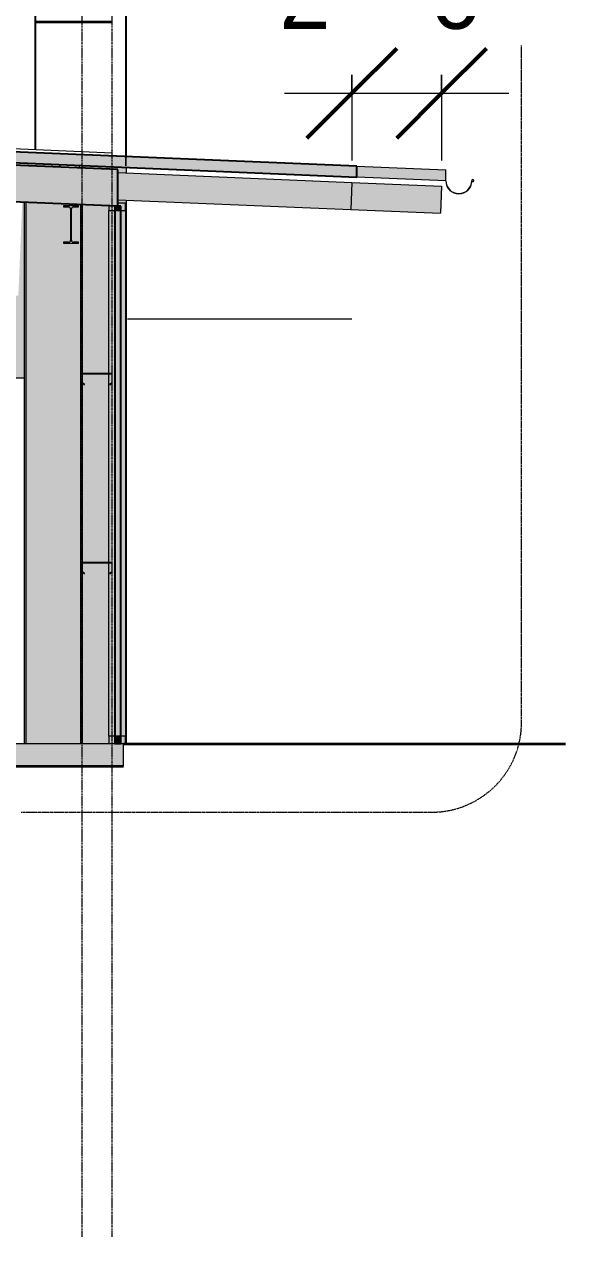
# Model space of a CAD drawing. Header units: inches. Extents: x -54880 to -186, y -132 to 853.
# Drawn here: x -9704.5 to -9556.5, y -132 to 192.7 of the extents above; entities that cross this region are included whole.
import ezdxf

# ---------------------------------------------------------------- set-up
doc = ezdxf.new("R2010")
doc.units = ezdxf.units.IN
doc.header["$MEASUREMENT"] = 0
doc.linetypes.add('Dash Dot 3_16_', pattern=[0.3125, 0.1875, -0.0625, 0, -0.0625])
doc.linetypes.add('Grid Line 1_2_', pattern=[0.875, 0.5, -0.125, 0.125, -0.125])
for name, color, linetype, lineweight in [('A-ANNO-DIMS', 211, 'Continuous', 9), ('A-ANNO-DIMS-192', 211, 'Continuous', 9), ('A-ANNO-SYMB', 150, 'Continuous', 9), ('A-CLNG', 13, 'Continuous', 9), ('A-GLAZ-CWMG', 51, 'Continuous', 9), ('A-ROOF', 132, 'Continuous', 9), ('A-ROOF-OTLN', 132, 'Continuous', 9), ('A-WALL', 113, 'Continuous', 9), ('A-WALL-PATT', 111, 'Continuous', 9), ('C-BLDG-PADS', 91, 'Continuous', 9), ('C-TOPO', 7, 'Continuous', 9), ('EOP-PR', 4, 'Continuous', 9), ('I-WALL', 2, 'Continuous', 9), ('L-SITE-WALL', 31, 'Continuous', 9), ('S-BEAM', 12, 'Continuous', 9), ('S-COLS', 52, 'Continuous', 9), ('S-GRID', 1, 'Continuous', 9)]:
    doc.layers.add(name, color=color, linetype=linetype, lineweight=lineweight)
doc.styles.add('Arial_1', font='arial.ttf', dxfattribs={"height": 17.703593})
doc.dimstyles.new('Linear_-_3_32__Arial', dxfattribs={"dimscale": 12, "dimtxt": 18, "dimasz": 2, "dimexe": 1.5, "dimexo": 1, "dimgap": 1, "dimtad": 1, "dimdec": 4, "dimrnd": 0.0625, "dimzin": 1, "dimdsep": 46, "dimlunit": 4, "dimtxsty": 'Arial_1', "dimblk1": 'OBLIQUE', "dimblk2": 'OBLIQUE', "dimsah": 1, "dimcen": 0.09, "dimdle": 1.5, "dimazin": 0, "dimtfac": 1, "dimtdec": 4, "dimtix": 1, "dimtmove": 0, "dimatfit": 3, "dimfxl": 1, "dimtvp": 1, "dimtfill": 1, "dimfrac": 2, "dimtolj": 1, "dimtzin": 0, "dimarcsym": 2})

# ---------------------------------------------------------------- blocks, each defined once
blk = doc.blocks.new('Girt_C - 8_D-1076698-Section 6')
at = {"layer": 'S-BEAM', "lineweight": 15}
for p, q in [((-22069.64, 48.37), (-22069.64, 46)), ((-22069.64, 46), (-22069.07, 45.52)), ((-22069.53, 46.05), (-22069.53, 48.37)), ((-22069, 45.6), (-22069.53, 46.05)), ((-22061.83, 48.55), (-22069.45, 48.55)), ((-22069.45, 48.45), (-22061.83, 48.45)), ((-22069.07, 45.52), (-22069, 45.6)), ((-22061.75, 46.05), (-22062.29, 45.6)), ((-22062.29, 45.6), (-22062.21, 45.52)), ((-22062.21, 45.52), (-22061.64, 46)), ((-22061.75, 48.37), (-22061.75, 46.05)), ((-22061.64, 46), (-22061.64, 48.37))]:
    blk.add_line(p, q, dxfattribs=at)
for centre, radius, start, end in [((-22069.45, 48.37), 0.188, 90, 180), ((-22069.45, 48.37), 0.0782, 90, 177.8773), ((-22061.83, 48.37), 0.188, 0, 90), ((-22061.83, 48.37), 0.0782, 3.0424, 90)]:
    blk.add_arc(centre, radius, start, end, dxfattribs=at)
blk = doc.blocks.new('Girt_C - 8_D-1076693-Section 6')
at = {"layer": 'S-BEAM', "lineweight": 15}
for p, q in [((-22069.64, 98.98), (-22069.64, 96.61)), ((-22069.53, 96.66), (-22069.53, 98.98)), ((-22061.83, 99.16), (-22069.45, 99.16)), ((-22069.45, 99.05), (-22061.83, 99.05)), ((-22061.75, 98.98), (-22061.75, 96.66)), ((-22061.64, 96.61), (-22061.64, 98.98)), ((-22069.64, 96.61), (-22069.07, 96.13)), ((-22069, 96.21), (-22069.53, 96.66)), ((-22069.07, 96.13), (-22069, 96.21)), ((-22061.75, 96.66), (-22062.29, 96.21)), ((-22062.29, 96.21), (-22062.21, 96.13)), ((-22062.21, 96.13), (-22061.64, 96.61))]:
    blk.add_line(p, q, dxfattribs=at)
for centre, radius, start, end in [((-22069.45, 98.98), 0.188, 90, 180), ((-22069.45, 98.98), 0.0782, 90, 177.8773), ((-22061.83, 98.98), 0.188, 0, 90), ((-22061.83, 98.98), 0.0782, 3.0424, 90)]:
    blk.add_arc(centre, radius, start, end, dxfattribs=at)
blk = doc.blocks.new('Rectangular Mullion - Rectangular Mullion 1-789721-Section 6')
at = {"layer": 'A-GLAZ-CWMG'}
for points in [[(-22062.52, 142.75), (-22060.93, 142.75), (-22060.93, 143.94), (-22059.35, 143.94), (-22059.35, 142.75), (-22058.02, 142.75), (-22058.02, 144.75), (-22060.14, 144.75), (-22060.14, 144), (-22062.52, 144.1), (-22062.52, 143.06)], [(-22060.93, 142.75), (-22059.35, 142.75), (-22059.35, 143.94), (-22060.93, 143.94), (-22060.93, 143.06)]]:
    blk.add_hatch(color=256, dxfattribs=at).paths.add_polyline_path(points, flags=0)
for p, q in [((-22062.52, 144.1), (-22062.52, 142.75)), ((-22058.02, 144.75), (-22060.14, 144.75)), ((-22058.02, 142.75), (-22058.02, 144.75)), ((-22062.52, 142.75), (-22060.93, 142.75)), ((-22060.93, 142.75), (-22059.35, 142.75)), ((-22059.35, 142.75), (-22058.02, 142.75))]:
    blk.add_line(p, q, dxfattribs=at)
blk = doc.blocks.new('Rectangular Mullion - Rectangular Mullion 1-789722-Section 6')
at = {"layer": 'A-GLAZ-CWMG'}
for points in [[(-22060.93, 0), (-22058.02, 0), (-22058.02, 2), (-22059.35, 2), (-22059.35, 0.06), (-22060.93, 0.06), (-22060.93, 2), (-22062.52, 2), (-22062.52, 0)], [(-22060.93, 0.06), (-22059.35, 0.06), (-22059.35, 2), (-22060.93, 2)]]:
    blk.add_hatch(color=256, dxfattribs=at).paths.add_polyline_path(points, flags=0)
for p, q in [((-22060.93, 2), (-22062.52, 2)), ((-22062.52, 2), (-22062.52, 0)), ((-22059.35, 2), (-22060.93, 2)), ((-22058.02, 2), (-22059.35, 2)), ((-22058.02, 0), (-22058.02, 2))]:
    blk.add_line(p, q, dxfattribs=at)
blk = doc.blocks.new('Rectangular Mullion - Rectangular Mullion 1-827436-Section 6')
at = {"layer": 'A-GLAZ-CWMG'}
h = blk.add_hatch(color=256, dxfattribs=at)
h.paths.add_polyline_path([(-22060.93, 2), (-22060.93, 97), (-22061.64, 97), (-22061.64, 96.61), (-22062.21, 96.13), (-22062.29, 96.21), (-22061.75, 96.66), (-22061.75, 97), (-22062.52, 97), (-22062.52, 48.55), (-22061.83, 48.55), (-22061.83, 48.45), (-22062.52, 48.45), (-22062.52, 2), (-22061.64, 2)], flags=0)
h.paths.add_polyline_path([(-22058.02, 2), (-22058.02, 97), (-22059.35, 97), (-22059.35, 2)], flags=0)
h.paths.add_polyline_path([(-22062.21, 45.52), (-22062.29, 45.6), (-22061.75, 46.05), (-22061.75, 48.37), (-22061.64, 48.37), (-22061.64, 46), (-22061.83, 45.84)], flags=0)
blk.add_hatch(color=256, dxfattribs=at).paths.add_polyline_path([(-22059.35, 2), (-22059.35, 97), (-22060.93, 97), (-22060.93, 2)], flags=0)
for p, q in [((-22062.52, 48.54), (-22062.52, 97)), ((-22058.02, 97), (-22058.02, 2)), ((-22062.52, 2), (-22062.52, 48.45)), ((-22060.93, 2), (-22062.52, 2)), ((-22059.35, 2), (-22060.93, 2)), ((-22058.02, 2), (-22059.35, 2))]:
    blk.add_line(p, q, dxfattribs=at)
blk = doc.blocks.new('Rectangular Mullion - Rectangular Mullion 1-827437-Section 6')
at = {"layer": 'A-GLAZ-CWMG'}
h = blk.add_hatch(color=256, dxfattribs=at)
h.paths.add_polyline_path([(-22058.02, 97), (-22058.02, 142.75), (-22059.35, 142.75), (-22059.35, 97)], flags=0)
h.paths.add_polyline_path([(-22061.64, 97), (-22060.93, 97), (-22060.93, 142.75), (-22062.52, 142.75), (-22062.52, 99.16), (-22061.83, 99.16), (-22061.83, 99.05), (-22062.52, 99.05), (-22062.52, 97), (-22061.75, 97), (-22061.75, 98.98), (-22061.64, 98.98)], flags=0)
blk.add_hatch(color=256, dxfattribs=at).paths.add_polyline_path([(-22059.35, 97), (-22059.35, 142.75), (-22060.93, 142.75), (-22060.93, 97)], flags=0)
for p, q in [((-22062.52, 142.75), (-22060.93, 142.75)), ((-22062.52, 99.15), (-22062.52, 142.75)), ((-22060.93, 142.75), (-22059.35, 142.75)), ((-22059.35, 142.75), (-22058.02, 142.75)), ((-22058.02, 142.75), (-22058.02, 97)), ((-22062.52, 97), (-22062.52, 99.05))]:
    blk.add_line(p, q, dxfattribs=at)
blk = doc.blocks.new('W-Wide Flange - W10X15-1050862-Section 6')
at = {"layer": 'S-BEAM'}
h = blk.add_hatch(dxfattribs=at)
h.set_pattern_fill('FP_24', color=256, style=0, pattern_type=2)
h.set_pattern_definition([(45, (-38416.292, 98.42), (-19.00703, 19.00703), []), (45, (-38416.292, 127.22), (-19.00703, 19.00703), [])])
h.paths.add_polyline_path([(-22070.64, 134), (-22070.64, 134.27), (-22071.98, 134.27), (-22072.37, 134.43), (-22072.53, 134.81), (-22072.53, 143.19), (-22072.37, 143.57), (-22071.98, 143.73), (-22070.64, 143.73), (-22070.64, 144), (-22074.64, 144), (-22074.64, 143.73), (-22073.3, 143.73), (-22072.91, 143.57), (-22072.76, 143.19), (-22072.76, 134.81), (-22072.91, 134.43), (-22073.3, 134.27), (-22074.64, 134.27), (-22074.64, 134)], flags=0)
at = {"layer": 'S-BEAM', "lineweight": 15}
for p, q in [((-22070.64, 144), (-22074.64, 144)), ((-22074.64, 144), (-22074.64, 143.73)), ((-22074.64, 143.73), (-22073.3, 143.73)), ((-22072.76, 143.19), (-22072.76, 134.81)), ((-22072.53, 134.81), (-22072.53, 143.19)), ((-22071.98, 143.73), (-22070.64, 143.73)), ((-22070.64, 143.73), (-22070.64, 144)), ((-22073.3, 134.27), (-22074.64, 134.27)), ((-22074.64, 134.27), (-22074.64, 134)), ((-22074.64, 134), (-22070.64, 134)), ((-22070.64, 134.27), (-22071.98, 134.27)), ((-22070.64, 134), (-22070.64, 134.27))]:
    blk.add_line(p, q, dxfattribs=at)
for centre, start, end in [((-22073.3, 143.19), 0, 90), ((-22071.98, 143.19), 90, 180), ((-22073.3, 134.81), 270, 0), ((-22071.98, 134.81), 180, 270)]:
    blk.add_arc(centre, 0.543, start, end, dxfattribs=at)
blk = doc.blocks.new('Dimension Lumber - 4x8-1042507-Section 6')
at = {"layer": 'S-BEAM'}
blk.add_hatch(color=256, dxfattribs=at).paths.add_polyline_path([(-21973.82, 142.06), (-21973.52, 149.31), (-21997.52, 150.31), (-21997.82, 143.06), (-21997.52, 143.05)], flags=0)
for p, q in [((-21997.52, 150.31), (-21973.52, 149.31)), ((-21973.52, 149.31), (-21973.82, 142.06)), ((-21997.82, 143.06), (-21973.82, 142.06))]:
    blk.add_line(p, q, dxfattribs=at)
blk = doc.blocks.new('Dimension Lumber - 4x8-1042508-Section 6')
at = {"layer": 'S-BEAM'}
blk.add_hatch(color=256, dxfattribs=at).paths.add_polyline_path([(-21997.82, 143.06), (-21997.52, 150.31), (-22060.14, 152.92), (-22060.14, 145.66), (-22009.45, 143.55)], flags=0)
for p, q in [((-22060.14, 152.92), (-21997.52, 150.31)), ((-21997.52, 150.31), (-21997.82, 143.06)), ((-22060.14, 145.66), (-21997.82, 143.06))]:
    blk.add_line(p, q, dxfattribs=at)
blk = doc.blocks.new('DIMBLOCK3-Section 6')
at = {"layer": 'A-ANNO-DIMS-192'}
for p, q in [((-9677.38, 154.75), (-9677.38, 240.16)), ((-9616.88, 217.19), (-9616.88, 240.16)), ((-9598.88, 222.16), (-9695.38, 222.16)), ((-9677.38, 222.16), (-9677.38, 154.75)), ((-9616.88, 222.16), (-9616.88, 217.19))]:
    blk.add_line(p, q, dxfattribs=at)
at = {"layer": 'A-ANNO-DIMS-192', "lineweight": 50}
for p, q in [((-9677.38, 222.16), (-9665.38, 234.16)), ((-9616.88, 222.16), (-9604.88, 234.16)), ((-9677.38, 222.16), (-9689.38, 210.16)), ((-9616.88, 222.16), (-9628.88, 210.16))]:
    blk.add_line(p, q, dxfattribs=at)
at = {"layer": 'A-ANNO-DIMS-192', "color": 0, "insert": (-9699.06, 257.13), "char_height": 17.7036, "width": 124.6154, "attachment_point": 1, "line_spacing_factor": 0.938532, "style": 'Arial_1', "bg_fill": 3, "box_fill_scale": 1.25, "bg_fill_color": 0, "bg_fill_transparency": 0}
blk.add_mtext('5\' - 0 1/2"', dxfattribs=at)
blk = doc.blocks.new('_Oblique')
at = {"color": 0, "linetype": 'ByBlock', "lineweight": -2}
blk.add_line((-0.5, -0.5), (0.5, 0.5), dxfattribs=at)
blk = doc.blocks.new('DIMBLOCK4-Section 6')
at = {"layer": 'A-ANNO-DIMS-192', "lineweight": 50}
for p, q in [((-9616.88, 174.16), (-9604.88, 186.16)), ((-9592.88, 174.16), (-9580.88, 186.16)), ((-9616.88, 174.16), (-9628.88, 162.16)), ((-9592.88, 174.16), (-9604.88, 162.16))]:
    blk.add_line(p, q, dxfattribs=at)
at = {"layer": 'A-ANNO-DIMS-192'}
for p, q in [((-9616.88, 179.13), (-9616.88, 156.16)), ((-9616.88, 174.16), (-9616.88, 179.13)), ((-9592.88, 179.13), (-9592.88, 156.16)), ((-9592.88, 174.16), (-9592.88, 179.13)), ((-9634.88, 174.16), (-9574.88, 174.16))]:
    blk.add_line(p, q, dxfattribs=at)
at = {"layer": 'A-ANNO-DIMS-192', "color": 0, "insert": (-9636.31, 209.13), "char_height": 17.704, "width": 75.4338, "attachment_point": 1, "line_spacing_factor": 0.938532, "style": 'Arial_1', "bg_fill": 3, "box_fill_scale": 1.25, "bg_fill_color": 0, "bg_fill_transparency": 0}
blk.add_mtext('2\' - 0"', dxfattribs=at)

msp = doc.modelspace()

# ---------------------------------------------------------------- hatches: boundary and pattern name
at = {"layer": 'A-CLNG'}
msp.add_hatch(color=256, dxfattribs=at).paths.add_polyline_path([(-9679.50761, 143.99848), (-9679.50761, 153.75694), (-10401.89238, 183.85631), (-10401.89238, 174.09785), (-9680.65269, 144.04619)], flags=0)
at = {"layer": 'A-ROOF'}
for points in [[(-9615.50761, 151.75), (-9615.50761, 154.62749), (-10404.01738, 187.48207), (-10404.01738, 184.60457), (-9628.81382, 152.30443)], [(-9591.75761, 150.76042), (-9591.75761, 153.63791), (-9615.50761, 154.62749), (-9615.50761, 151.75)]]:
    msp.add_hatch(color=256, dxfattribs=at).paths.add_polyline_path(points, flags=0)
at = {"layer": 'A-ROOF-OTLN'}
msp.add_hatch(color=256, dxfattribs=at).paths.add_polyline_path([(-9588.25761, 147.26042), (-9587.35175, 147.37968), (-9586.50761, 147.72933), (-9585.78274, 148.28554), (-9585.22652, 149.01042), (-9584.87687, 149.85455), (-9584.93724, 149.87073), (-9585.28065, 149.04167), (-9585.82693, 148.32974), (-9586.53886, 147.78345), (-9587.36792, 147.44005), (-9588.25761, 147.32292), (-9589.1473, 147.44005), (-9589.97636, 147.78345), (-9590.68829, 148.32974), (-9591.23458, 149.04167), (-9591.57798, 149.87073), (-9591.63835, 149.85455), (-9591.2887, 149.01042), (-9590.73249, 148.28554), (-9590.00761, 147.72933), (-9589.16348, 147.37968)], flags=0)
at = {"layer": 'A-WALL', "transparency": 33554649}
msp.add_hatch(color=256, dxfattribs=at).paths.add_polyline_path([(-9678.72021, 0.0625), (-9678.72021, 143.9375), (-9680.29501, 143.9375), (-9680.29501, 0.0625)], flags=0)
at = {"layer": 'A-WALL-PATT'}
h = msp.add_hatch(dxfattribs=at)
h.set_pattern_fill('FP_25', color=256, style=0, pattern_type=2)
h.set_pattern_definition([(90, (-34984.15, 675.75), (-193, -193), [48, -145]), (180, (-34984.15, 675.75), (-2e-14, -193), [96.25, -96.75]), (270, (-35080.4, 723.75), (-193, -193), [48, -145]), (180, (-34984.15, 723.75), (-2e-14, -193), [96.25, -96.75]), (270, (-35080.65, 723.75), (-193, -193), [48, -145]), (180, (-35080.65, 723.75), (-2e-14, -193), [96.25, -96.75]), (90, (-35176.9, 675.75), (-193, -193), [48, -145]), (180, (-35080.65, 675.75), (-2e-14, -193), [96.25, -96.75]), (90, (-35032.15, 724), (-193, -193), [48, -145]), (180, (-34983.9, 724), (-2e-14, -193), [48.25, -144.75]), (180, (-34983.9, 772), (-2e-14, -193), [48.25, -144.75]), (90, (-35128.65, 724), (-193, -193), [48, -145]), (180, (-35032.4, 724), (-2e-14, -193), [96.25, -96.75]), (270, (-35032.4, 772), (-193, -193), [48, -145]), (180, (-35032.4, 772), (-2e-14, -193), [96.25, -96.75]), (180, (-35128.9, 724), (-2e-14, -193), [48, -145]), (270, (-35128.9, 772), (-193, -193), [48, -145]), (180, (-35128.9, 772), (-2e-14, -193), [48, -145]), (90, (-34984.15, 772.25), (-193, -193), [48, -145]), (180, (-34984.15, 772.25), (-2e-14, -193), [96.25, -96.75]), (270, (-35080.4, 820.25), (-193, -193), [48, -145]), (180, (-34984.15, 820.25), (-2e-14, -193), [96.25, -96.75]), (270, (-35080.65, 820.25), (-193, -193), [48, -145]), (180, (-35080.65, 820.25), (-2e-14, -193), [96.25, -96.75]), (270, (-35176.9, 820.25), (-193, -193), [48, -145]), (180, (-35080.65, 772.25), (-2e-14, -193), [96.25, -96.75]), (90, (-35032.15, 820.5), (-193, -193), [48, -145]), (180, (-34983.9, 820.5), (-2e-14, -193), [48.25, -144.75]), (180, (-34983.9, 868.5), (-2e-14, -193), [48.25, -144.75]), (90, (-35128.65, 820.5), (-193, -193), [48, -145]), (180, (-35032.4, 820.5), (-2e-14, -193), [96.25, -96.75]), (270, (-35032.4, 868.5), (-193, -193), [48, -145]), (180, (-35032.4, 868.5), (-2e-14, -193), [96.25, -96.75]), (180, (-35128.9, 820.5), (-2e-14, -193), [48, -145]), (270, (-35128.9, 868.5), (-193, -193), [48, -145]), (180, (-35128.9, 868.5), (-2e-14, -193), [48, -145])])
h.paths.add_polyline_path([(-10112.64332, 0), (-10077.88261, 0), (-10077.88261, 131.2859), (-10170.63261, 131.2859), (-10170.63261, 0)], flags=0)
h.paths.add_polyline_path([(-10389.11732, 0), (-10178.63261, 0), (-10178.63261, 131.2859), (-10268.8764, 131.2859), (-10271.10976, 128.93105), (-10274.0452, 126.27051), (-10278.11229, 123.29451), (-10282.23587, 120.8693), (-10286.97138, 118.72677), (-10289.69473, 117.70581), (-10291.49024, 116.70572), (-10296.22205, 114.61642), (-10301.12646, 112.97263), (-10306.94446, 111.67917), (-10311.86208, 111.04705), (-10316.45158, 110.83487), (-10397.50761, 110.83487), (-10397.50761, 93), (-10393.65214, 93), (-10393.65214, 0)], flags=0)
h.paths.add_polyline_path([(-9974.40632, 0), (-9937.25761, 0), (-9937.25761, 129.62675), (-10017.61238, 132.93374), (-10019.00884, 132.06597), (-10020.66495, 131.48647), (-10023.19075, 131.2859), (-10043.63261, 131.2859), (-10043.63261, 0)], flags=0)
h.paths.add_polyline_path([(-10425.63542, 2), (-10421.50761, 2), (-10421.50761, 94.5), (-10430.50761, 94.5), (-10430.50761, 2)], flags=0)
h.paths.add_polyline_path([(-10423.67657, 96.5), (-10421.50761, 96.5), (-10421.50761, 96.75), (-10430.50761, 96.75), (-10430.50761, 96.5)], flags=0)
h.paths.add_polyline_path([(-9689.75761, 154.18402), (-9689.75761, 154.84375), (-9695.00761, 155.0625), (-9695.00761, 154.40277)], flags=0)
h.paths.add_polyline_path([(-9681.00761, 157.35666), (-9681.00761, 158.24389), (-10276.42432, 183.07714), (-10298.29921, 183.07714), (-9681.04762, 157.35833)], flags=0)
h.paths.add_polyline_path([(-9792.75761, 158.47569), (-9792.75761, 159.13542), (-10317.25761, 180.98958), (-10317.25761, 180.32986), (-9809.34938, 159.16702)], flags=0)
h.paths.add_polyline_path([(-10321.25761, 180.49652), (-10321.25761, 181.15625), (-10398.25761, 184.36458), (-10398.25761, 183.70486), (-10328.63863, 180.80407)], flags=0)
h.paths.add_polyline_path([(-10365.07011, 185.85927), (-10365.07011, 241.25), (-10398.25761, 241.25), (-10398.25761, 187.24208), (-10389.11732, 186.86123)], flags=0)
h = msp.add_hatch(dxfattribs=at)
h.set_pattern_fill('FP_29', color=256, style=0, pattern_type=2)
h.set_pattern_definition([(0, (-34453.77, 145), (-193, 193), [48, -145]), (90, (-34453.77, 145), (-193, 1e-14), [96.25, -96.75]), (180, (-34405.77, 241.25), (-193, 193), [48, -145]), (90, (-34405.77, 145), (-193, 1e-14), [96.25, -96.75]), (180, (-34405.77, 241.5), (-193, 193), [48, -145]), (90, (-34405.77, 241.5), (-193, 1e-14), [96.25, -96.75]), (0, (-34453.77, 337.75), (-193, 193), [48, -145]), (90, (-34453.77, 241.5), (-193, 1e-14), [96.25, -96.75]), (0, (-34405.52, 193), (-193, 193), [48, -145]), (90, (-34405.52, 144.75), (-193, 1e-14), [48.25, -144.75]), (90, (-34357.52, 144.75), (-193, 1e-14), [48.25, -144.75]), (0, (-34405.52, 289.5), (-193, 193), [48, -145]), (90, (-34405.52, 193.25), (-193, 1e-14), [96.25, -96.75]), (180, (-34357.52, 193.25), (-193, 193), [48, -145]), (90, (-34357.52, 193.25), (-193, 1e-14), [96.25, -96.75]), (90, (-34405.52, 289.75), (-193, 1e-14), [48, -145]), (180, (-34357.52, 289.75), (-193, 193), [48, -145]), (90, (-34357.52, 289.75), (-193, 1e-14), [48, -145]), (0, (-34357.27, 145), (-193, 193), [48, -145]), (90, (-34357.27, 145), (-193, 1e-14), [96.25, -96.75]), (180, (-34309.27, 241.25), (-193, 193), [48, -145]), (90, (-34309.27, 145), (-193, 1e-14), [96.25, -96.75]), (180, (-34309.27, 241.5), (-193, 193), [48, -145]), (90, (-34309.27, 241.5), (-193, 1e-14), [96.25, -96.75]), (180, (-34309.27, 337.75), (-193, 193), [48, -145]), (90, (-34357.27, 241.5), (-193, 1e-14), [96.25, -96.75]), (0, (-34309.02, 193), (-193, 193), [48, -145]), (90, (-34309.02, 144.75), (-193, 1e-14), [48.25, -144.75]), (90, (-34261.02, 144.75), (-193, 1e-14), [48.25, -144.75]), (0, (-34309.02, 289.5), (-193, 193), [48, -145]), (90, (-34309.02, 193.25), (-193, 1e-14), [96.25, -96.75]), (180, (-34261.02, 193.25), (-193, 193), [48, -145]), (90, (-34261.02, 193.25), (-193, 1e-14), [96.25, -96.75]), (90, (-34309.02, 289.75), (-193, 1e-14), [48, -145]), (180, (-34261.02, 289.75), (-193, 193), [48, -145]), (90, (-34261.02, 289.75), (-193, 1e-14), [48, -145])])
h.paths.add_polyline_path([(-9681.00761, 158.24389), (-9681.00761, 241.25), (-10319.13261, 241.25), (-10319.13261, 184.85839), (-9697.93232, 158.94977)], flags=0)
at = {"layer": 'C-BLDG-PADS'}
h = msp.add_hatch(dxfattribs=at)
h.set_pattern_fill('FP_23', color=256, style=0, pattern_type=2)
h.set_pattern_definition([(50, (-38416.29, 98.42), (55.0854, -4.81984), [5.76, -63.36]), (355, (-38416.29, 98.42), (-10.65569, 57.76853), [4.608, -50.688]), (100.451, (-38411.7, 98.02), (44.42947, 52.94866), [4.895, -53.848]), (46.184, (-38416.29, 113.78), (81.96444, -12.71212), [8.64, -95.04]), (96.636, (-38409.46, 112.72), (71.7815, 74.81238), [7.343, -80.772]), (351.184, (-38416.29, 113.78), (71.78195, 74.81243), [6.912, -76.032]), (21, (-38408.61, 109.94), (45.84207, -30.92146), [5.76, -63.36]), (326, (-38408.61, 109.94), (18.68706, 55.69148), [4.608, -50.688]), (71.451, (-38404.79, 107.363), (64.52891, 24.77011), [4.895, -53.848]), (37.5, (-38416.292, 98.42), (0.933895, 25.566816), [2.534, -47.539, 2.534, -48.922, -50.88]), (37.5, (-38416.292, 98.42), (0.933895, 25.566816), [-101.53, 2.534, -48.346]), (7.5, (-38416.292, 98.42), (20.20404, 30.291303), [2.534, -26.803, 2.534, -46.387, -19.392]), (7.5, (-38416.292, 98.42), (20.20404, 30.291303), [-78.259, 2.534, -16.858]), (327.5, (-38433.42, 98.42), (40.997785, -1.732403), [2.534, -16.666, 2.534, -57.37, -79.488]), (327.5, (-38433.42, 98.42), (40.997785, -1.732403), [-79.104, 2.534, -76.954]), (317.5, (-38441.1, 98.42), (44.788883, 7.68784), [2.534, -22.426, 2.534, -37.248, -56.448]), (317.5, (-38441.1, 98.42), (44.788883, 7.68784), [-64.742, 2.534, -53.914])])
h.paths.add_polyline_path([(-11218.53932, -6), (-9678.00761, -6), (-9678.00761, 0), (-13903.75761, 0), (-13903.75761, -6), (-11356.77632, -6)], flags=0)
at = {"layer": 'I-WALL'}
h = msp.add_hatch(color=256, dxfattribs=at)
h.paths.add_polyline_path([(-9704.50761, 98), (-9704.50761, 145.04015), (-9705.04508, 145.06254), (-9706.08957, 119.99475), (-9708.57402, 120.09827), (-9708.57402, 98)], flags=0)
h.paths.add_polyline_path([(-9767.05082, 98), (-9709.00761, 98), (-9709.00761, 120.11633), (-9788.00761, 123.408), (-9788.00761, 98)], flags=0)
h.paths.add_polyline_path([(-9695.00761, 154.40277), (-9695.00761, 155.0625), (-9788.00761, 158.9375), (-9788.00761, 158.27777), (-9697.93232, 154.52464)], flags=0)
at = {"layer": 'L-SITE-WALL'}
h = msp.add_hatch(color=256, dxfattribs=at)
h.paths.add_polyline_path([(-9681.88261, 0), (-9681.88261, 48.44531), (-9688.82014, 48.44531), (-9688.82014, 48.55469), (-9681.88261, 48.55469), (-9681.88261, 99.05469), (-9688.82014, 99.05469), (-9688.82011, 99.16406), (-9681.88261, 99.16406), (-9681.88261, 144.09744), (-9689.00761, 144.39431), (-9689.00761, 98.97656), (-9688.89824, 98.97943), (-9688.83746, 96.60937), (-9688.36278, 96.21107), (-9688.43308, 96.12728), (-9689.00761, 96.60937), (-9689.00761, 48.36719), (-9688.89824, 48.36719), (-9688.82014, 45.98547), (-9688.36278, 45.6017), (-9688.43308, 45.51791), (-9689.00761, 46), (-9689.00761, 0)], flags=0)
h.paths.add_polyline_path([(-9677.25761, 0), (-9677.25761, 145.56663), (-9679.50761, 145.66038), (-9679.50761, 144.75), (-9677.38261, 144.75), (-9677.38261, 0)], flags=0)
h.paths.add_polyline_path([(-9677.25761, 152.82292), (-9677.25761, 154.32292), (-9689.75761, 154.84375), (-9689.75761, 154.18402), (-9679.50761, 153.75694), (-9679.50761, 152.91667)], flags=0)
at = {"layer": 'S-COLS'}
for points in [[(-9704.07402, 0), (-9704.07402, 145.02208), (-9704.50761, 145.04015), (-9704.50761, 0)], [(-9703.55546, 0), (-9703.38261, 0), (-9703.38261, 144.99327), (-9704.07402, 145.02208), (-9704.03697, 0), (-9703.72832, 0)], [(-9690.13261, 0), (-9689.44121, 0), (-9689.47881, 144.41395), (-9690.13261, 144.44119), (-9690.12394, 144), (-9690.00761, 143.99848), (-9690.00761, 143.73), (-9690.13261, 143.73), (-9690.11518, 134.27), (-9690.00761, 134.27), (-9690.00761, 134), (-9690.13261, 134), (-9690.13261, 95.17026)], [(-9689.00761, 0), (-9689.00761, 144.39431), (-9689.44121, 144.41238), (-9689.44121, 0)]]:
    msp.add_hatch(color=256, dxfattribs=at).paths.add_polyline_path(points, flags=0)
h = msp.add_hatch(color=256, dxfattribs=at)
h.paths.add_polyline_path([(-9697.93232, 0), (-9690.13261, 0), (-9690.13261, 134), (-9694.00761, 134), (-9694.00761, 134.27), (-9692.66511, 134.27), (-9692.28151, 134.42889), (-9692.12261, 134.8125), (-9692.20129, 143.37743), (-9692.28151, 143.57111), (-9692.66511, 143.73), (-9694.00761, 143.73), (-9694.00761, 144), (-9690.13261, 144), (-9690.13261, 144.44119), (-9703.38261, 144.99327), (-9703.38261, 0)], flags=0)
h.paths.add_polyline_path([(-9690.13261, 134.27), (-9690.13261, 143.73), (-9691.35011, 143.73), (-9691.74459, 143.54487), (-9691.89261, 143.06358), (-9691.89261, 134.8125), (-9691.73372, 134.42889), (-9691.35011, 134.27)], flags=0)

# ---------------------------------------------------------------- linework, layer by layer
at = {"layer": 'A-ANNO-SYMB', "linetype": 'Dash Dot 3_16_'}
for p, q in [((-9571.48204, 5.68707), (-9571.48204, 237.51998)), ((-9705.30607, -18.31293), (-9595.48204, -18.31293))]:
    msp.add_line(p, q, dxfattribs=at)
msp.add_arc((-9595.48204, 5.68707), 24, 270, 360, dxfattribs=at)
at = {"layer": 'A-CLNG', "lineweight": 25}
for p, q in [((-9679.50761, 153.75694), (-10401.89238, 183.85631)), ((-10401.89238, 174.09785), (-9679.50761, 143.99848)), ((-9679.50761, 143.99848), (-9679.50761, 153.75694))]:
    msp.add_line(p, q, dxfattribs=at)
at = {"layer": 'A-ROOF', "lineweight": 25}
for p, q in [((-9615.50761, 154.62749), (-10404.01738, 187.48207)), ((-10404.01738, 184.60457), (-9615.50761, 151.75)), ((-9615.50761, 151.75), (-9615.50761, 154.62749))]:
    msp.add_line(p, q, dxfattribs=at)
at = {"layer": 'A-ROOF'}
for p, q in [((-9615.50761, 154.62749), (-9591.75761, 153.63791)), ((-9591.75761, 150.76042), (-9591.75761, 153.63791)), ((-9591.75761, 150.76042), (-9615.50761, 151.75))]:
    msp.add_line(p, q, dxfattribs=at)
at = {"layer": 'A-ROOF-OTLN'}
for p, q in [((-9591.69511, 150.76042), (-9591.75761, 150.76042)), ((-9584.65724, 150.56347), (-9584.70187, 150.51884))]:
    msp.add_line(p, q, dxfattribs=at)
for centre, radius, start, end in [((-9588.25761, 150.76042), 3.5, 180, 360), ((-9588.25761, 150.76042), 3.4375, 180, 0), ((-9584.51421, 150.76042), 0.3059, 232.1590092, 180), ((-9584.51421, 150.76042), 0.2434, 234.0109671, 180)]:
    msp.add_arc(centre, radius, start, end, dxfattribs=at)
at = {"layer": 'A-WALL', "lineweight": 25}
for p, q in [((-9678.72021, 143.9375), (-9680.29501, 143.9375)), ((-9680.29501, 143.9375), (-9680.29501, 0.0625)), ((-9678.72021, 0.0625), (-9678.72021, 143.9375)), ((-9680.29501, 0.0625), (-9678.72021, 0.0625))]:
    msp.add_line(p, q, dxfattribs=at)
at = {"layer": 'C-BLDG-PADS'}
for p, q in [((-9678.00761, 0), (-13903.75761, 0)), ((-9678.00761, -6), (-9678.00761, 0)), ((-13903.75761, -6), (-9678.00761, -6))]:
    msp.add_line(p, q, dxfattribs=at)
at = {"layer": 'C-TOPO', "lineweight": 35}
for p, q in [((-9678.00761, 0), (-9559.69532, 0)), ((-9997.41378, -6.00628), (-9678.00761, -6.00628))]:
    msp.add_line(p, q, dxfattribs=at)
at = {"layer": 'C-TOPO'}
for p, q in [((-9678.00704, 0), (-9559.69532, 0)), ((-9997.41329, -6.00628), (-9678.00704, -6.00628))]:
    msp.add_line(p, q, dxfattribs=at)
at = {"layer": 'EOP-PR'}
msp.add_line((-9676.88261, 113.75), (-9616.88261, 113.75), dxfattribs=at)
at = {"layer": 'I-WALL'}
for p, q in [((-9695.00761, 154.40277), (-9695.00761, 155.0625)), ((-9708.57402, 98), (-9704.50761, 98))]:
    msp.add_line(p, q, dxfattribs=at)
at = {"layer": 'L-SITE-WALL'}
for p, q in [((-9677.25761, 241.25), (-9677.25761, 157.20041)), ((-10319.13261, 184.85839), (-9681.00761, 158.24389)), ((-9681.00761, 157.35666), (-9681.00761, 158.24389)), ((-9689.75761, 154.18402), (-9689.75761, 154.84375)), ((-9677.25761, 154.32292), (-9677.25761, 152.82292)), ((-9677.25761, 145.56663), (-9677.25761, 0))]:
    msp.add_line(p, q, dxfattribs=at)
at = {"layer": 'S-COLS'}
for p, q in [((-9704.50761, 145.04015), (-9704.50761, 0)), ((-9704.07402, 145.02208), (-9704.07402, 0)), ((-9689.44121, 144.41238), (-9689.44121, 0)), ((-9689.00761, 144.39431), (-9689.00761, 98.97656)), ((-9689.00761, 96.60937), (-9689.00761, 48.36719)), ((-9689.00761, 46), (-9689.00761, 0))]:
    msp.add_line(p, q, dxfattribs=at)

# ---------------------------------------------------------------- block references
at = {"layer": 'A-GLAZ-CWMG'}
for name in ['Rectangular Mullion - Rectangular Mullion 1-789721-Section 6', 'Rectangular Mullion - Rectangular Mullion 1-827437-Section 6', 'Rectangular Mullion - Rectangular Mullion 1-827436-Section 6', 'Rectangular Mullion - Rectangular Mullion 1-789722-Section 6']:
    msp.add_blockref(name, (12380.63261, 0), dxfattribs=at)
at = {"layer": 'S-BEAM'}
for name in ['Dimension Lumber - 4x8-1042508-Section 6', 'Dimension Lumber - 4x8-1042507-Section 6', 'W-Wide Flange - W10X15-1050862-Section 6', 'Girt_C - 8_D-1076693-Section 6', 'Girt_C - 8_D-1076698-Section 6']:
    msp.add_blockref(name, (12380.63261, 0), dxfattribs=at)

# ---------------------------------------------------------------- next in the draw order: dimensions: what is measured, and where the dimension line sits
at = {"layer": 'A-ANNO-DIMS'}
dim = msp.add_linear_dim(base=(-9677.38261, 222.16211), p1=(-9616.88261, 205.19154), p2=(-9677.38261, 142.75), dimstyle='Linear_-_3_32__Arial', override={"dimpost": '<>', "dimfxl": 86.943639}, dxfattribs=at)
dim.commit()
dim.dimension.update_dxf_attribs({"geometry": 'DIMBLOCK3-Section 6', "text_midpoint": (-9647.13261, 243.31581)})

# ---------------------------------------------------------------- next in the draw order: linework, layer by layer
at = {"layer": 'S-GRID', "linetype": 'Grid Line 1_2_'}
for p, q in [((-9689.00761, -132), (-9689.00761, 573.76478)), ((-9681.00761, -132), (-9681.00761, 573.76478))]:
    msp.add_line(p, q, dxfattribs=at)

# ---------------------------------------------------------------- next in the draw order: dimensions: what is measured, and where the dimension line sits
at = {"layer": 'A-ANNO-DIMS'}
dim = msp.add_linear_dim(base=(-9592.88261, 174.16211), p1=(-9616.88261, 191.13267), p2=(-9592.88261, 191.13267), dimstyle='Linear_-_3_32__Arial', override={"dimpost": '<>', "dimfxl": 24}, dxfattribs=at)
dim.commit()
dim.dimension.update_dxf_attribs({"geometry": 'DIMBLOCK4-Section 6', "text_midpoint": (-9604.88261, 195.20108)})

doc.saveas('drawing.dxf')
